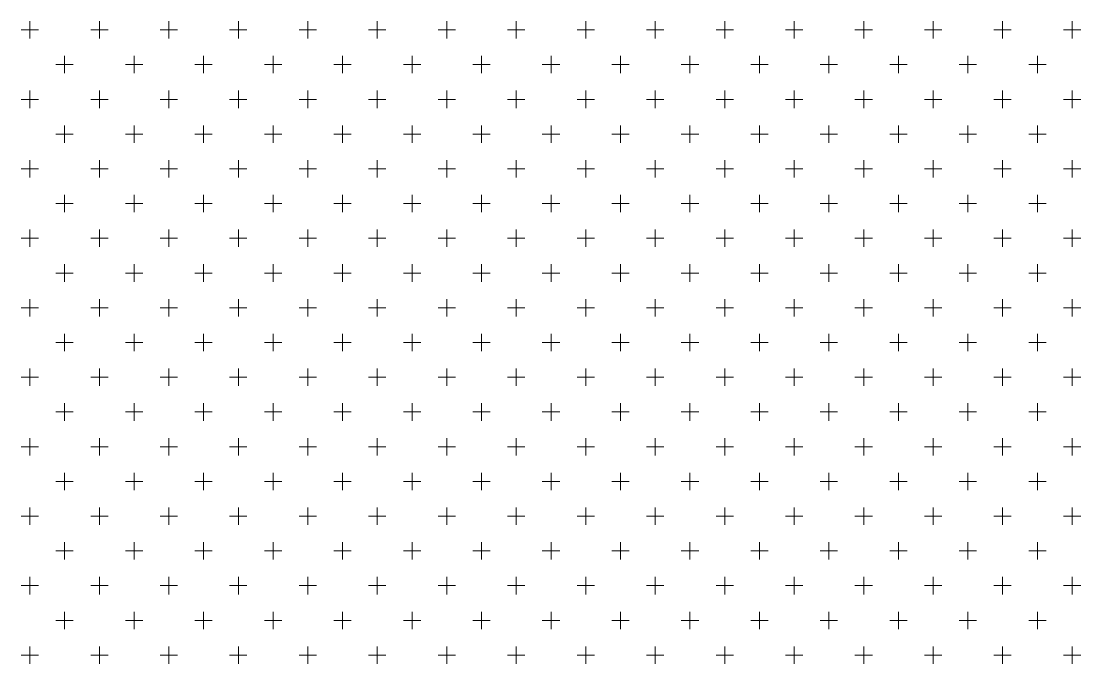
# Model space of a CAD drawing. Header units: metres. Extents: x 476631 to 477421, y 4483749 to 4484052.
# Drawn here: x 477044.38 to 477063.75, y 4483946.3 to 4483958.04 of the extents above; entities that cross this region are included whole.
import ezdxf

# ---------------------------------------------------------------- set-up
doc = ezdxf.new("R2010")
doc.units = ezdxf.units.M
doc.layers.add('PL_PARK', color=97, linetype='Continuous', lineweight=0)

msp = doc.modelspace()

# ---------------------------------------------------------------- linework, layer by layer
at = {"layer": 'PL_PARK', "color": 3, "linetype": 'Continuous'}
for p, q in [((477044.544, 4483957.726), (477044.544, 4483958.044)), ((477045.814, 4483957.726), (477045.814, 4483958.044)), ((477047.084, 4483957.726), (477047.084, 4483958.044)), ((477048.354, 4483957.726), (477048.354, 4483958.044)), ((477049.624, 4483957.726), (477049.624, 4483958.044)), ((477050.894, 4483957.726), (477050.894, 4483958.044)), ((477052.164, 4483957.726), (477052.164, 4483958.044)), ((477053.434, 4483957.726), (477053.434, 4483958.044)), ((477054.704, 4483957.726), (477054.704, 4483958.044)), ((477055.974, 4483957.726), (477055.974, 4483958.044)), ((477057.244, 4483957.726), (477057.244, 4483958.044)), ((477058.514, 4483957.726), (477058.514, 4483958.044)), ((477059.784, 4483957.726), (477059.784, 4483958.044)), ((477061.054, 4483957.726), (477061.054, 4483958.044)), ((477062.324, 4483957.726), (477062.324, 4483958.044)), ((477063.594, 4483957.726), (477063.594, 4483958.044)), ((477044.385, 4483957.885), (477044.702, 4483957.885)), ((477045.655, 4483957.885), (477045.972, 4483957.885)), ((477046.925, 4483957.885), (477047.242, 4483957.885)), ((477048.195, 4483957.885), (477048.512, 4483957.885)), ((477049.465, 4483957.885), (477049.782, 4483957.885)), ((477050.735, 4483957.885), (477051.052, 4483957.885)), ((477052.005, 4483957.885), (477052.322, 4483957.885)), ((477053.275, 4483957.885), (477053.592, 4483957.885)), ((477054.545, 4483957.885), (477054.862, 4483957.885)), ((477055.815, 4483957.885), (477056.132, 4483957.885)), ((477057.085, 4483957.885), (477057.403, 4483957.885)), ((477058.355, 4483957.885), (477058.672, 4483957.885)), ((477059.625, 4483957.885), (477059.943, 4483957.885)), ((477060.895, 4483957.885), (477061.213, 4483957.885)), ((477062.165, 4483957.885), (477062.482, 4483957.885)), ((477063.435, 4483957.885), (477063.753, 4483957.885)), ((477045.179, 4483957.091), (477045.179, 4483957.409)), ((477046.449, 4483957.091), (477046.449, 4483957.409)), ((477047.719, 4483957.091), (477047.719, 4483957.409)), ((477048.989, 4483957.091), (477048.989, 4483957.409)), ((477050.259, 4483957.091), (477050.259, 4483957.409)), ((477051.529, 4483957.091), (477051.529, 4483957.409)), ((477052.799, 4483957.091), (477052.799, 4483957.409)), ((477054.069, 4483957.091), (477054.069, 4483957.409)), ((477055.339, 4483957.091), (477055.339, 4483957.409)), ((477056.609, 4483957.091), (477056.609, 4483957.409)), ((477057.879, 4483957.091), (477057.879, 4483957.409)), ((477059.149, 4483957.091), (477059.149, 4483957.409)), ((477060.419, 4483957.091), (477060.419, 4483957.409)), ((477061.689, 4483957.091), (477061.689, 4483957.409)), ((477062.959, 4483957.091), (477062.959, 4483957.409)), ((477045.02, 4483957.25), (477045.338, 4483957.25)), ((477046.29, 4483957.25), (477046.607, 4483957.25)), ((477047.56, 4483957.25), (477047.878, 4483957.25)), ((477048.83, 4483957.25), (477049.148, 4483957.25)), ((477050.1, 4483957.25), (477050.418, 4483957.25)), ((477051.37, 4483957.25), (477051.688, 4483957.25)), ((477052.64, 4483957.25), (477052.958, 4483957.25)), ((477053.91, 4483957.25), (477054.228, 4483957.25)), ((477055.18, 4483957.25), (477055.498, 4483957.25)), ((477056.45, 4483957.25), (477056.768, 4483957.25)), ((477057.72, 4483957.25), (477058.038, 4483957.25)), ((477058.99, 4483957.25), (477059.308, 4483957.25)), ((477060.26, 4483957.25), (477060.578, 4483957.25)), ((477061.53, 4483957.25), (477061.848, 4483957.25)), ((477062.8, 4483957.25), (477063.118, 4483957.25)), ((477044.544, 4483956.456), (477044.544, 4483956.774)), ((477045.814, 4483956.456), (477045.814, 4483956.774)), ((477047.084, 4483956.456), (477047.084, 4483956.774)), ((477048.354, 4483956.456), (477048.354, 4483956.774)), ((477049.624, 4483956.456), (477049.624, 4483956.774)), ((477050.894, 4483956.456), (477050.894, 4483956.774)), ((477052.164, 4483956.456), (477052.164, 4483956.774)), ((477053.434, 4483956.456), (477053.434, 4483956.774)), ((477054.704, 4483956.456), (477054.704, 4483956.774)), ((477055.974, 4483956.456), (477055.974, 4483956.774)), ((477057.244, 4483956.456), (477057.244, 4483956.774)), ((477058.514, 4483956.456), (477058.514, 4483956.774)), ((477059.784, 4483956.456), (477059.784, 4483956.774)), ((477061.054, 4483956.456), (477061.054, 4483956.774)), ((477062.324, 4483956.456), (477062.324, 4483956.774)), ((477063.594, 4483956.456), (477063.594, 4483956.774)), ((477044.385, 4483956.615), (477044.702, 4483956.615)), ((477045.655, 4483956.615), (477045.972, 4483956.615)), ((477046.925, 4483956.615), (477047.242, 4483956.615)), ((477048.195, 4483956.615), (477048.512, 4483956.615)), ((477049.465, 4483956.615), (477049.782, 4483956.615)), ((477050.735, 4483956.615), (477051.052, 4483956.615)), ((477052.005, 4483956.615), (477052.322, 4483956.615)), ((477053.275, 4483956.615), (477053.592, 4483956.615)), ((477054.545, 4483956.615), (477054.862, 4483956.615)), ((477055.815, 4483956.615), (477056.132, 4483956.615)), ((477057.085, 4483956.615), (477057.403, 4483956.615)), ((477058.355, 4483956.615), (477058.672, 4483956.615)), ((477059.625, 4483956.615), (477059.943, 4483956.615)), ((477060.895, 4483956.615), (477061.213, 4483956.615)), ((477062.165, 4483956.615), (477062.482, 4483956.615)), ((477063.435, 4483956.615), (477063.753, 4483956.615)), ((477045.179, 4483955.821), (477045.179, 4483956.139)), ((477046.449, 4483955.821), (477046.449, 4483956.139)), ((477047.719, 4483955.821), (477047.719, 4483956.139)), ((477048.989, 4483955.821), (477048.989, 4483956.139)), ((477050.259, 4483955.821), (477050.259, 4483956.139)), ((477051.529, 4483955.821), (477051.529, 4483956.139)), ((477052.799, 4483955.821), (477052.799, 4483956.139)), ((477054.069, 4483955.821), (477054.069, 4483956.139)), ((477055.339, 4483955.821), (477055.339, 4483956.139)), ((477056.609, 4483955.821), (477056.609, 4483956.139)), ((477057.879, 4483955.821), (477057.879, 4483956.139)), ((477059.149, 4483955.821), (477059.149, 4483956.139)), ((477060.419, 4483955.821), (477060.419, 4483956.139)), ((477061.689, 4483955.821), (477061.689, 4483956.139)), ((477062.959, 4483955.821), (477062.959, 4483956.139)), ((477045.02, 4483955.98), (477045.338, 4483955.98)), ((477046.29, 4483955.98), (477046.607, 4483955.98)), ((477047.56, 4483955.98), (477047.878, 4483955.98)), ((477048.83, 4483955.98), (477049.148, 4483955.98)), ((477050.1, 4483955.98), (477050.418, 4483955.98)), ((477051.37, 4483955.98), (477051.688, 4483955.98)), ((477052.64, 4483955.98), (477052.958, 4483955.98)), ((477053.91, 4483955.98), (477054.228, 4483955.98)), ((477055.18, 4483955.98), (477055.498, 4483955.98)), ((477056.45, 4483955.98), (477056.768, 4483955.98)), ((477057.72, 4483955.98), (477058.038, 4483955.98)), ((477058.99, 4483955.98), (477059.308, 4483955.98)), ((477060.26, 4483955.98), (477060.578, 4483955.98)), ((477061.53, 4483955.98), (477061.848, 4483955.98)), ((477062.8, 4483955.98), (477063.118, 4483955.98)), ((477044.544, 4483955.186), (477044.544, 4483955.504)), ((477045.814, 4483955.186), (477045.814, 4483955.504)), ((477047.084, 4483955.186), (477047.084, 4483955.504)), ((477048.354, 4483955.186), (477048.354, 4483955.504)), ((477049.624, 4483955.186), (477049.624, 4483955.504)), ((477050.894, 4483955.186), (477050.894, 4483955.504)), ((477052.164, 4483955.186), (477052.164, 4483955.504)), ((477053.434, 4483955.186), (477053.434, 4483955.504)), ((477054.704, 4483955.186), (477054.704, 4483955.504)), ((477055.974, 4483955.186), (477055.974, 4483955.504)), ((477057.244, 4483955.186), (477057.244, 4483955.504)), ((477058.514, 4483955.186), (477058.514, 4483955.504)), ((477059.784, 4483955.186), (477059.784, 4483955.504)), ((477061.054, 4483955.186), (477061.054, 4483955.504)), ((477062.324, 4483955.186), (477062.324, 4483955.504)), ((477063.594, 4483955.186), (477063.594, 4483955.504)), ((477044.385, 4483955.345), (477044.702, 4483955.345)), ((477045.655, 4483955.345), (477045.972, 4483955.345)), ((477046.925, 4483955.345), (477047.242, 4483955.345)), ((477048.195, 4483955.345), (477048.512, 4483955.345)), ((477049.465, 4483955.345), (477049.782, 4483955.345)), ((477050.735, 4483955.345), (477051.052, 4483955.345)), ((477052.005, 4483955.345), (477052.322, 4483955.345)), ((477053.275, 4483955.345), (477053.592, 4483955.345)), ((477054.545, 4483955.345), (477054.862, 4483955.345)), ((477055.815, 4483955.345), (477056.132, 4483955.345)), ((477057.085, 4483955.345), (477057.403, 4483955.345)), ((477058.355, 4483955.345), (477058.672, 4483955.345)), ((477059.625, 4483955.345), (477059.943, 4483955.345)), ((477060.895, 4483955.345), (477061.213, 4483955.345)), ((477062.165, 4483955.345), (477062.482, 4483955.345)), ((477063.435, 4483955.345), (477063.753, 4483955.345)), ((477045.02, 4483954.71), (477045.338, 4483954.71)), ((477045.179, 4483954.551), (477045.179, 4483954.869)), ((477046.29, 4483954.71), (477046.607, 4483954.71)), ((477046.449, 4483954.551), (477046.449, 4483954.869)), ((477047.56, 4483954.71), (477047.878, 4483954.71)), ((477047.719, 4483954.551), (477047.719, 4483954.869)), ((477048.83, 4483954.71), (477049.148, 4483954.71)), ((477048.989, 4483954.551), (477048.989, 4483954.869)), ((477050.1, 4483954.71), (477050.418, 4483954.71)), ((477050.259, 4483954.551), (477050.259, 4483954.869)), ((477051.37, 4483954.71), (477051.688, 4483954.71)), ((477051.529, 4483954.551), (477051.529, 4483954.869)), ((477052.64, 4483954.71), (477052.958, 4483954.71)), ((477052.799, 4483954.551), (477052.799, 4483954.869)), ((477053.91, 4483954.71), (477054.228, 4483954.71)), ((477054.069, 4483954.551), (477054.069, 4483954.869)), ((477055.18, 4483954.71), (477055.498, 4483954.71)), ((477055.339, 4483954.551), (477055.339, 4483954.869)), ((477056.45, 4483954.71), (477056.768, 4483954.71)), ((477056.609, 4483954.551), (477056.609, 4483954.869)), ((477057.72, 4483954.71), (477058.038, 4483954.71)), ((477057.879, 4483954.551), (477057.879, 4483954.869)), ((477058.99, 4483954.71), (477059.308, 4483954.71)), ((477059.149, 4483954.551), (477059.149, 4483954.869)), ((477060.26, 4483954.71), (477060.578, 4483954.71)), ((477060.419, 4483954.551), (477060.419, 4483954.869)), ((477061.53, 4483954.71), (477061.848, 4483954.71)), ((477061.689, 4483954.551), (477061.689, 4483954.869)), ((477062.8, 4483954.71), (477063.118, 4483954.71)), ((477062.959, 4483954.551), (477062.959, 4483954.869)), ((477044.544, 4483953.916), (477044.544, 4483954.234)), ((477045.814, 4483953.916), (477045.814, 4483954.234)), ((477047.084, 4483953.916), (477047.084, 4483954.234)), ((477048.354, 4483953.916), (477048.354, 4483954.234)), ((477049.624, 4483953.916), (477049.624, 4483954.234)), ((477050.894, 4483953.916), (477050.894, 4483954.234)), ((477052.164, 4483953.916), (477052.164, 4483954.234)), ((477053.434, 4483953.916), (477053.434, 4483954.234)), ((477054.704, 4483953.916), (477054.704, 4483954.234)), ((477055.974, 4483953.916), (477055.974, 4483954.234)), ((477057.244, 4483953.916), (477057.244, 4483954.234)), ((477058.514, 4483953.916), (477058.514, 4483954.234)), ((477059.784, 4483953.916), (477059.784, 4483954.234)), ((477061.054, 4483953.916), (477061.054, 4483954.234)), ((477062.324, 4483953.916), (477062.324, 4483954.234)), ((477063.594, 4483953.916), (477063.594, 4483954.234)), ((477044.385, 4483954.075), (477044.702, 4483954.075)), ((477045.655, 4483954.075), (477045.972, 4483954.075)), ((477046.925, 4483954.075), (477047.242, 4483954.075)), ((477048.195, 4483954.075), (477048.512, 4483954.075)), ((477049.465, 4483954.075), (477049.782, 4483954.075)), ((477050.735, 4483954.075), (477051.052, 4483954.075)), ((477052.005, 4483954.075), (477052.322, 4483954.075)), ((477053.275, 4483954.075), (477053.592, 4483954.075)), ((477054.545, 4483954.075), (477054.862, 4483954.075)), ((477055.815, 4483954.075), (477056.132, 4483954.075)), ((477057.085, 4483954.075), (477057.403, 4483954.075)), ((477058.355, 4483954.075), (477058.672, 4483954.075)), ((477059.625, 4483954.075), (477059.943, 4483954.075)), ((477060.895, 4483954.075), (477061.213, 4483954.075)), ((477062.165, 4483954.075), (477062.482, 4483954.075)), ((477063.435, 4483954.075), (477063.753, 4483954.075)), ((477045.179, 4483953.281), (477045.179, 4483953.599)), ((477046.449, 4483953.281), (477046.449, 4483953.599)), ((477047.719, 4483953.281), (477047.719, 4483953.599)), ((477048.989, 4483953.281), (477048.989, 4483953.599)), ((477050.259, 4483953.281), (477050.259, 4483953.599)), ((477051.529, 4483953.281), (477051.529, 4483953.599)), ((477052.799, 4483953.281), (477052.799, 4483953.599)), ((477054.069, 4483953.281), (477054.069, 4483953.599)), ((477055.339, 4483953.281), (477055.339, 4483953.599)), ((477056.609, 4483953.281), (477056.609, 4483953.599)), ((477057.879, 4483953.281), (477057.879, 4483953.599)), ((477059.149, 4483953.281), (477059.149, 4483953.599)), ((477060.419, 4483953.281), (477060.419, 4483953.599)), ((477061.689, 4483953.281), (477061.689, 4483953.599)), ((477062.959, 4483953.281), (477062.959, 4483953.599)), ((477045.02, 4483953.44), (477045.338, 4483953.44)), ((477046.29, 4483953.44), (477046.607, 4483953.44)), ((477047.56, 4483953.44), (477047.878, 4483953.44)), ((477048.83, 4483953.44), (477049.148, 4483953.44)), ((477050.1, 4483953.44), (477050.418, 4483953.44)), ((477051.37, 4483953.44), (477051.688, 4483953.44)), ((477052.64, 4483953.44), (477052.958, 4483953.44)), ((477053.91, 4483953.44), (477054.228, 4483953.44)), ((477055.18, 4483953.44), (477055.498, 4483953.44)), ((477056.45, 4483953.44), (477056.768, 4483953.44)), ((477057.72, 4483953.44), (477058.038, 4483953.44)), ((477058.99, 4483953.44), (477059.308, 4483953.44)), ((477060.26, 4483953.44), (477060.578, 4483953.44)), ((477061.53, 4483953.44), (477061.848, 4483953.44)), ((477062.8, 4483953.44), (477063.118, 4483953.44)), ((477044.544, 4483952.646), (477044.544, 4483952.964)), ((477045.814, 4483952.646), (477045.814, 4483952.964)), ((477047.084, 4483952.646), (477047.084, 4483952.964)), ((477048.354, 4483952.646), (477048.354, 4483952.964)), ((477049.624, 4483952.646), (477049.624, 4483952.964)), ((477050.894, 4483952.646), (477050.894, 4483952.964)), ((477052.164, 4483952.646), (477052.164, 4483952.964)), ((477053.434, 4483952.646), (477053.434, 4483952.964)), ((477054.704, 4483952.646), (477054.704, 4483952.964)), ((477055.974, 4483952.646), (477055.974, 4483952.964)), ((477057.244, 4483952.646), (477057.244, 4483952.964)), ((477058.514, 4483952.646), (477058.514, 4483952.964)), ((477059.784, 4483952.646), (477059.784, 4483952.964)), ((477061.054, 4483952.646), (477061.054, 4483952.964)), ((477062.324, 4483952.646), (477062.324, 4483952.964)), ((477063.594, 4483952.646), (477063.594, 4483952.964)), ((477044.385, 4483952.805), (477044.702, 4483952.805)), ((477045.655, 4483952.805), (477045.972, 4483952.805)), ((477046.925, 4483952.805), (477047.242, 4483952.805)), ((477048.195, 4483952.805), (477048.512, 4483952.805)), ((477049.465, 4483952.805), (477049.782, 4483952.805)), ((477050.735, 4483952.805), (477051.052, 4483952.805)), ((477052.005, 4483952.805), (477052.322, 4483952.805)), ((477053.275, 4483952.805), (477053.592, 4483952.805)), ((477054.545, 4483952.805), (477054.862, 4483952.805)), ((477055.815, 4483952.805), (477056.132, 4483952.805)), ((477057.085, 4483952.805), (477057.403, 4483952.805)), ((477058.355, 4483952.805), (477058.672, 4483952.805)), ((477059.625, 4483952.805), (477059.943, 4483952.805)), ((477060.895, 4483952.805), (477061.213, 4483952.805)), ((477062.165, 4483952.805), (477062.482, 4483952.805)), ((477063.435, 4483952.805), (477063.753, 4483952.805)), ((477045.179, 4483952.011), (477045.179, 4483952.329)), ((477046.449, 4483952.011), (477046.449, 4483952.329)), ((477047.719, 4483952.011), (477047.719, 4483952.329)), ((477048.989, 4483952.011), (477048.989, 4483952.329)), ((477050.259, 4483952.011), (477050.259, 4483952.329)), ((477051.529, 4483952.011), (477051.529, 4483952.329)), ((477052.799, 4483952.011), (477052.799, 4483952.329)), ((477054.069, 4483952.011), (477054.069, 4483952.329)), ((477055.339, 4483952.011), (477055.339, 4483952.329)), ((477056.609, 4483952.011), (477056.609, 4483952.329)), ((477057.879, 4483952.011), (477057.879, 4483952.329)), ((477059.149, 4483952.011), (477059.149, 4483952.329)), ((477060.419, 4483952.011), (477060.419, 4483952.329)), ((477061.689, 4483952.011), (477061.689, 4483952.329)), ((477062.959, 4483952.011), (477062.959, 4483952.329)), ((477045.02, 4483952.17), (477045.338, 4483952.17)), ((477046.29, 4483952.17), (477046.607, 4483952.17)), ((477047.56, 4483952.17), (477047.878, 4483952.17)), ((477048.83, 4483952.17), (477049.148, 4483952.17)), ((477050.1, 4483952.17), (477050.418, 4483952.17)), ((477051.37, 4483952.17), (477051.688, 4483952.17)), ((477052.64, 4483952.17), (477052.958, 4483952.17)), ((477053.91, 4483952.17), (477054.228, 4483952.17)), ((477055.18, 4483952.17), (477055.498, 4483952.17)), ((477056.45, 4483952.17), (477056.768, 4483952.17)), ((477057.72, 4483952.17), (477058.038, 4483952.17)), ((477058.99, 4483952.17), (477059.308, 4483952.17)), ((477060.26, 4483952.17), (477060.578, 4483952.17)), ((477061.53, 4483952.17), (477061.848, 4483952.17)), ((477062.8, 4483952.17), (477063.118, 4483952.17)), ((477044.544, 4483951.376), (477044.544, 4483951.694)), ((477045.814, 4483951.376), (477045.814, 4483951.694)), ((477047.084, 4483951.376), (477047.084, 4483951.694)), ((477048.354, 4483951.376), (477048.354, 4483951.694)), ((477049.624, 4483951.376), (477049.624, 4483951.694)), ((477050.894, 4483951.376), (477050.894, 4483951.694)), ((477052.164, 4483951.376), (477052.164, 4483951.694)), ((477053.434, 4483951.376), (477053.434, 4483951.694)), ((477054.704, 4483951.376), (477054.704, 4483951.694)), ((477055.974, 4483951.376), (477055.974, 4483951.694)), ((477057.244, 4483951.376), (477057.244, 4483951.694)), ((477058.514, 4483951.376), (477058.514, 4483951.694)), ((477059.784, 4483951.376), (477059.784, 4483951.694)), ((477061.054, 4483951.376), (477061.054, 4483951.694)), ((477062.324, 4483951.376), (477062.324, 4483951.694)), ((477063.594, 4483951.376), (477063.594, 4483951.694)), ((477044.385, 4483951.535), (477044.702, 4483951.535)), ((477045.655, 4483951.535), (477045.972, 4483951.535)), ((477046.925, 4483951.535), (477047.242, 4483951.535)), ((477048.195, 4483951.535), (477048.512, 4483951.535)), ((477049.465, 4483951.535), (477049.782, 4483951.535)), ((477050.735, 4483951.535), (477051.052, 4483951.535)), ((477052.005, 4483951.535), (477052.322, 4483951.535)), ((477053.275, 4483951.535), (477053.592, 4483951.535)), ((477054.545, 4483951.535), (477054.862, 4483951.535)), ((477055.815, 4483951.535), (477056.132, 4483951.535)), ((477057.085, 4483951.535), (477057.403, 4483951.535)), ((477058.355, 4483951.535), (477058.672, 4483951.535)), ((477059.625, 4483951.535), (477059.943, 4483951.535)), ((477060.895, 4483951.535), (477061.213, 4483951.535)), ((477062.165, 4483951.535), (477062.482, 4483951.535)), ((477063.435, 4483951.535), (477063.753, 4483951.535)), ((477045.179, 4483950.741), (477045.179, 4483951.059)), ((477046.449, 4483950.741), (477046.449, 4483951.059)), ((477047.719, 4483950.741), (477047.719, 4483951.059)), ((477048.989, 4483950.741), (477048.989, 4483951.059)), ((477050.259, 4483950.741), (477050.259, 4483951.059)), ((477051.529, 4483950.741), (477051.529, 4483951.059)), ((477052.799, 4483950.741), (477052.799, 4483951.059)), ((477054.069, 4483950.741), (477054.069, 4483951.059)), ((477055.339, 4483950.741), (477055.339, 4483951.059)), ((477056.609, 4483950.741), (477056.609, 4483951.059)), ((477057.879, 4483950.741), (477057.879, 4483951.059)), ((477059.149, 4483950.741), (477059.149, 4483951.059)), ((477060.419, 4483950.741), (477060.419, 4483951.059)), ((477061.689, 4483950.741), (477061.689, 4483951.059)), ((477062.959, 4483950.741), (477062.959, 4483951.059)), ((477045.02, 4483950.9), (477045.338, 4483950.9)), ((477046.29, 4483950.9), (477046.607, 4483950.9)), ((477047.56, 4483950.9), (477047.878, 4483950.9)), ((477048.83, 4483950.9), (477049.148, 4483950.9)), ((477050.1, 4483950.9), (477050.418, 4483950.9)), ((477051.37, 4483950.9), (477051.688, 4483950.9)), ((477052.64, 4483950.9), (477052.958, 4483950.9)), ((477053.91, 4483950.9), (477054.228, 4483950.9)), ((477055.18, 4483950.9), (477055.498, 4483950.9)), ((477056.45, 4483950.9), (477056.768, 4483950.9)), ((477057.72, 4483950.9), (477058.038, 4483950.9)), ((477058.99, 4483950.9), (477059.308, 4483950.9)), ((477060.26, 4483950.9), (477060.578, 4483950.9)), ((477061.53, 4483950.9), (477061.848, 4483950.9)), ((477062.8, 4483950.9), (477063.118, 4483950.9)), ((477044.385, 4483950.265), (477044.702, 4483950.265)), ((477044.544, 4483950.106), (477044.544, 4483950.424)), ((477045.655, 4483950.265), (477045.972, 4483950.265)), ((477045.814, 4483950.106), (477045.814, 4483950.424)), ((477046.925, 4483950.265), (477047.242, 4483950.265)), ((477047.084, 4483950.106), (477047.084, 4483950.424)), ((477048.195, 4483950.265), (477048.512, 4483950.265)), ((477048.354, 4483950.106), (477048.354, 4483950.424)), ((477049.465, 4483950.265), (477049.782, 4483950.265)), ((477049.624, 4483950.106), (477049.624, 4483950.424)), ((477050.735, 4483950.265), (477051.052, 4483950.265)), ((477050.894, 4483950.106), (477050.894, 4483950.424)), ((477052.005, 4483950.265), (477052.322, 4483950.265)), ((477052.164, 4483950.106), (477052.164, 4483950.424)), ((477053.275, 4483950.265), (477053.592, 4483950.265)), ((477053.434, 4483950.106), (477053.434, 4483950.424)), ((477054.545, 4483950.265), (477054.862, 4483950.265)), ((477054.704, 4483950.106), (477054.704, 4483950.424)), ((477055.815, 4483950.265), (477056.132, 4483950.265)), ((477055.974, 4483950.106), (477055.974, 4483950.424)), ((477057.085, 4483950.265), (477057.403, 4483950.265)), ((477057.244, 4483950.106), (477057.244, 4483950.424)), ((477058.355, 4483950.265), (477058.672, 4483950.265)), ((477058.514, 4483950.106), (477058.514, 4483950.424)), ((477059.625, 4483950.265), (477059.943, 4483950.265)), ((477059.784, 4483950.106), (477059.784, 4483950.424)), ((477060.895, 4483950.265), (477061.213, 4483950.265)), ((477061.054, 4483950.106), (477061.054, 4483950.424)), ((477062.165, 4483950.265), (477062.482, 4483950.265)), ((477062.324, 4483950.106), (477062.324, 4483950.424)), ((477063.435, 4483950.265), (477063.753, 4483950.265)), ((477063.594, 4483950.106), (477063.594, 4483950.424)), ((477045.179, 4483949.471), (477045.179, 4483949.789)), ((477046.449, 4483949.471), (477046.449, 4483949.789)), ((477047.719, 4483949.471), (477047.719, 4483949.789)), ((477048.989, 4483949.471), (477048.989, 4483949.789)), ((477050.259, 4483949.471), (477050.259, 4483949.789)), ((477051.529, 4483949.471), (477051.529, 4483949.789)), ((477052.799, 4483949.471), (477052.799, 4483949.789)), ((477054.069, 4483949.471), (477054.069, 4483949.789)), ((477055.339, 4483949.471), (477055.339, 4483949.789)), ((477056.609, 4483949.471), (477056.609, 4483949.789)), ((477057.879, 4483949.471), (477057.879, 4483949.789)), ((477059.149, 4483949.471), (477059.149, 4483949.789)), ((477060.419, 4483949.471), (477060.419, 4483949.789)), ((477061.689, 4483949.471), (477061.689, 4483949.789)), ((477062.959, 4483949.471), (477062.959, 4483949.789)), ((477045.02, 4483949.63), (477045.338, 4483949.63)), ((477046.29, 4483949.63), (477046.607, 4483949.63)), ((477047.56, 4483949.63), (477047.878, 4483949.63)), ((477048.83, 4483949.63), (477049.148, 4483949.63)), ((477050.1, 4483949.63), (477050.418, 4483949.63)), ((477051.37, 4483949.63), (477051.688, 4483949.63)), ((477052.64, 4483949.63), (477052.958, 4483949.63)), ((477053.91, 4483949.63), (477054.228, 4483949.63)), ((477055.18, 4483949.63), (477055.498, 4483949.63)), ((477056.45, 4483949.63), (477056.768, 4483949.63)), ((477057.72, 4483949.63), (477058.038, 4483949.63)), ((477058.99, 4483949.63), (477059.308, 4483949.63)), ((477060.26, 4483949.63), (477060.578, 4483949.63)), ((477061.53, 4483949.63), (477061.848, 4483949.63)), ((477062.8, 4483949.63), (477063.118, 4483949.63)), ((477044.544, 4483948.836), (477044.544, 4483949.154)), ((477045.814, 4483948.836), (477045.814, 4483949.154)), ((477047.084, 4483948.836), (477047.084, 4483949.154)), ((477048.354, 4483948.836), (477048.354, 4483949.154)), ((477049.624, 4483948.836), (477049.624, 4483949.154)), ((477050.894, 4483948.836), (477050.894, 4483949.154)), ((477052.164, 4483948.836), (477052.164, 4483949.154)), ((477053.434, 4483948.836), (477053.434, 4483949.154)), ((477054.704, 4483948.836), (477054.704, 4483949.154)), ((477055.974, 4483948.836), (477055.974, 4483949.154)), ((477057.244, 4483948.836), (477057.244, 4483949.154)), ((477058.514, 4483948.836), (477058.514, 4483949.154)), ((477059.784, 4483948.836), (477059.784, 4483949.154)), ((477061.054, 4483948.836), (477061.054, 4483949.154)), ((477062.324, 4483948.836), (477062.324, 4483949.154)), ((477063.594, 4483948.836), (477063.594, 4483949.154)), ((477044.385, 4483948.995), (477044.702, 4483948.995)), ((477045.655, 4483948.995), (477045.972, 4483948.995)), ((477046.925, 4483948.995), (477047.242, 4483948.995)), ((477048.195, 4483948.995), (477048.512, 4483948.995)), ((477049.465, 4483948.995), (477049.782, 4483948.995)), ((477050.735, 4483948.995), (477051.052, 4483948.995)), ((477052.005, 4483948.995), (477052.322, 4483948.995)), ((477053.275, 4483948.995), (477053.592, 4483948.995)), ((477054.545, 4483948.995), (477054.862, 4483948.995)), ((477055.815, 4483948.995), (477056.132, 4483948.995)), ((477057.085, 4483948.995), (477057.403, 4483948.995)), ((477058.355, 4483948.995), (477058.672, 4483948.995)), ((477059.625, 4483948.995), (477059.943, 4483948.995)), ((477060.895, 4483948.995), (477061.213, 4483948.995)), ((477062.165, 4483948.995), (477062.482, 4483948.995)), ((477063.435, 4483948.995), (477063.753, 4483948.995)), ((477045.179, 4483948.201), (477045.179, 4483948.519)), ((477046.449, 4483948.201), (477046.449, 4483948.519)), ((477047.719, 4483948.201), (477047.719, 4483948.519)), ((477048.989, 4483948.201), (477048.989, 4483948.519)), ((477050.259, 4483948.201), (477050.259, 4483948.519)), ((477051.529, 4483948.201), (477051.529, 4483948.519)), ((477052.799, 4483948.201), (477052.799, 4483948.519)), ((477054.069, 4483948.201), (477054.069, 4483948.519)), ((477055.339, 4483948.201), (477055.339, 4483948.519)), ((477056.609, 4483948.201), (477056.609, 4483948.519)), ((477057.879, 4483948.201), (477057.879, 4483948.519)), ((477059.149, 4483948.201), (477059.149, 4483948.519)), ((477060.419, 4483948.201), (477060.419, 4483948.519)), ((477061.689, 4483948.201), (477061.689, 4483948.519)), ((477062.959, 4483948.201), (477062.959, 4483948.519)), ((477045.02, 4483948.36), (477045.338, 4483948.36)), ((477046.29, 4483948.36), (477046.607, 4483948.36)), ((477047.56, 4483948.36), (477047.878, 4483948.36)), ((477048.83, 4483948.36), (477049.148, 4483948.36)), ((477050.1, 4483948.36), (477050.418, 4483948.36)), ((477051.37, 4483948.36), (477051.688, 4483948.36)), ((477052.64, 4483948.36), (477052.958, 4483948.36)), ((477053.91, 4483948.36), (477054.228, 4483948.36)), ((477055.18, 4483948.36), (477055.498, 4483948.36)), ((477056.45, 4483948.36), (477056.768, 4483948.36)), ((477057.72, 4483948.36), (477058.038, 4483948.36)), ((477058.99, 4483948.36), (477059.308, 4483948.36)), ((477060.26, 4483948.36), (477060.578, 4483948.36)), ((477061.53, 4483948.36), (477061.848, 4483948.36)), ((477062.8, 4483948.36), (477063.118, 4483948.36)), ((477044.385, 4483947.725), (477044.702, 4483947.725)), ((477044.544, 4483947.566), (477044.544, 4483947.884)), ((477045.655, 4483947.725), (477045.972, 4483947.725)), ((477045.814, 4483947.566), (477045.814, 4483947.884)), ((477046.925, 4483947.725), (477047.242, 4483947.725)), ((477047.084, 4483947.566), (477047.084, 4483947.884)), ((477048.195, 4483947.725), (477048.512, 4483947.725)), ((477048.354, 4483947.566), (477048.354, 4483947.884)), ((477049.465, 4483947.725), (477049.782, 4483947.725)), ((477049.624, 4483947.566), (477049.624, 4483947.884)), ((477050.735, 4483947.725), (477051.052, 4483947.725)), ((477050.894, 4483947.566), (477050.894, 4483947.884)), ((477052.005, 4483947.725), (477052.322, 4483947.725)), ((477052.164, 4483947.566), (477052.164, 4483947.884)), ((477053.275, 4483947.725), (477053.592, 4483947.725)), ((477053.434, 4483947.566), (477053.434, 4483947.884)), ((477054.545, 4483947.725), (477054.862, 4483947.725)), ((477054.704, 4483947.566), (477054.704, 4483947.884)), ((477055.815, 4483947.725), (477056.132, 4483947.725)), ((477055.974, 4483947.566), (477055.974, 4483947.884)), ((477057.085, 4483947.725), (477057.403, 4483947.725)), ((477057.244, 4483947.566), (477057.244, 4483947.884)), ((477058.355, 4483947.725), (477058.672, 4483947.725)), ((477058.514, 4483947.566), (477058.514, 4483947.884)), ((477059.625, 4483947.725), (477059.943, 4483947.725)), ((477059.784, 4483947.566), (477059.784, 4483947.884)), ((477060.895, 4483947.725), (477061.213, 4483947.725)), ((477061.054, 4483947.566), (477061.054, 4483947.884)), ((477062.165, 4483947.725), (477062.482, 4483947.725)), ((477062.324, 4483947.566), (477062.324, 4483947.884)), ((477063.435, 4483947.725), (477063.753, 4483947.725)), ((477063.594, 4483947.566), (477063.594, 4483947.884)), ((477045.179, 4483946.931), (477045.179, 4483947.249)), ((477046.449, 4483946.931), (477046.449, 4483947.249)), ((477047.719, 4483946.931), (477047.719, 4483947.249)), ((477048.989, 4483946.931), (477048.989, 4483947.249)), ((477050.259, 4483946.931), (477050.259, 4483947.249)), ((477051.529, 4483946.931), (477051.529, 4483947.249)), ((477052.799, 4483946.931), (477052.799, 4483947.249)), ((477054.069, 4483946.931), (477054.069, 4483947.249)), ((477055.339, 4483946.931), (477055.339, 4483947.249)), ((477056.609, 4483946.931), (477056.609, 4483947.249)), ((477057.879, 4483946.931), (477057.879, 4483947.249)), ((477059.149, 4483946.931), (477059.149, 4483947.249)), ((477060.419, 4483946.931), (477060.419, 4483947.249)), ((477061.689, 4483946.931), (477061.689, 4483947.249)), ((477062.959, 4483946.931), (477062.959, 4483947.249)), ((477045.02, 4483947.09), (477045.338, 4483947.09)), ((477046.29, 4483947.09), (477046.607, 4483947.09)), ((477047.56, 4483947.09), (477047.878, 4483947.09)), ((477048.83, 4483947.09), (477049.148, 4483947.09)), ((477050.1, 4483947.09), (477050.418, 4483947.09)), ((477051.37, 4483947.09), (477051.688, 4483947.09)), ((477052.64, 4483947.09), (477052.958, 4483947.09)), ((477053.91, 4483947.09), (477054.228, 4483947.09)), ((477055.18, 4483947.09), (477055.498, 4483947.09)), ((477056.45, 4483947.09), (477056.768, 4483947.09)), ((477057.72, 4483947.09), (477058.038, 4483947.09)), ((477058.99, 4483947.09), (477059.308, 4483947.09)), ((477060.26, 4483947.09), (477060.578, 4483947.09)), ((477061.53, 4483947.09), (477061.848, 4483947.09)), ((477062.8, 4483947.09), (477063.118, 4483947.09)), ((477044.544, 4483946.296), (477044.544, 4483946.614)), ((477045.814, 4483946.296), (477045.814, 4483946.614)), ((477047.084, 4483946.296), (477047.084, 4483946.614)), ((477048.354, 4483946.296), (477048.354, 4483946.614)), ((477049.624, 4483946.296), (477049.624, 4483946.614)), ((477050.894, 4483946.296), (477050.894, 4483946.614)), ((477052.164, 4483946.296), (477052.164, 4483946.614)), ((477053.434, 4483946.296), (477053.434, 4483946.614)), ((477054.704, 4483946.296), (477054.704, 4483946.614)), ((477055.974, 4483946.296), (477055.974, 4483946.614)), ((477057.244, 4483946.296), (477057.244, 4483946.614)), ((477058.514, 4483946.296), (477058.514, 4483946.614)), ((477059.784, 4483946.296), (477059.784, 4483946.614)), ((477061.054, 4483946.296), (477061.054, 4483946.614)), ((477062.324, 4483946.296), (477062.324, 4483946.614)), ((477063.594, 4483946.296), (477063.594, 4483946.614)), ((477044.385, 4483946.455), (477044.702, 4483946.455)), ((477045.655, 4483946.455), (477045.972, 4483946.455)), ((477046.925, 4483946.455), (477047.242, 4483946.455)), ((477048.195, 4483946.455), (477048.512, 4483946.455)), ((477049.465, 4483946.455), (477049.782, 4483946.455)), ((477050.735, 4483946.455), (477051.052, 4483946.455)), ((477052.005, 4483946.455), (477052.322, 4483946.455)), ((477053.275, 4483946.455), (477053.592, 4483946.455)), ((477054.545, 4483946.455), (477054.862, 4483946.455)), ((477055.815, 4483946.455), (477056.132, 4483946.455)), ((477057.085, 4483946.455), (477057.403, 4483946.455)), ((477058.355, 4483946.455), (477058.672, 4483946.455)), ((477059.625, 4483946.455), (477059.943, 4483946.455)), ((477060.895, 4483946.455), (477061.213, 4483946.455)), ((477062.165, 4483946.455), (477062.482, 4483946.455)), ((477063.435, 4483946.455), (477063.753, 4483946.455))]:
    msp.add_line(p, q, dxfattribs=at)

doc.saveas('drawing.dxf')
